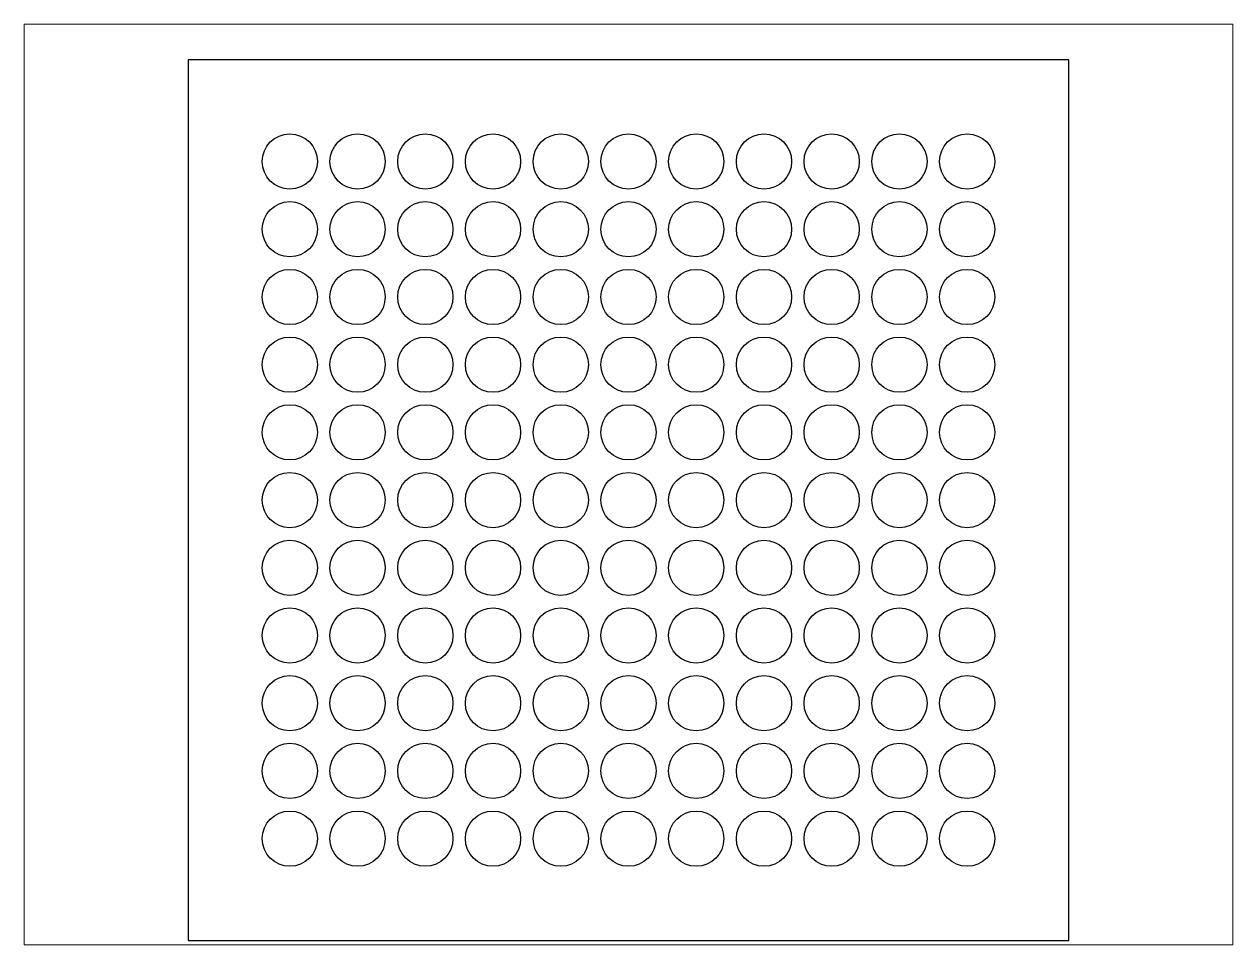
# Paper-space layout 'Layout1' of a CAD drawing. Header units: centimetres. Extents: x 1.05 to 9.45, y 0.8 to 7.2.
# The model-space entities are those that its viewports show. They can reach past a viewport. Long polylines and large blocks are cut down to what shows.
import ezdxf

# ---------------------------------------------------------------- set-up
doc = ezdxf.new("R2010")
doc.units = ezdxf.units.CM
doc.header["$MEASUREMENT"] = 0

# ---------------------------------------------------------------- blocks, each defined once
blk = doc.blocks.new('*U23')
blk.add_circle((0.121, 0.192), 0.677)
blk = doc.blocks.new('*U24')
at = {"color": 0, "linetype": 'ByBlock', "lineweight": -2, "transparency": 16777216}
for p in [(0, 16.6), (1.66, 16.6), (3.32, 16.6), (4.98, 16.6), (6.64, 16.6), (8.3, 16.6), (9.96, 16.6), (11.62, 16.6), (13.28, 16.6), (14.94, 16.6), (16.6, 16.6), (0, 14.94), (1.66, 14.94), (3.32, 14.94), (4.98, 14.94), (6.64, 14.94), (8.3, 14.94), (9.96, 14.94), (11.62, 14.94), (13.28, 14.94), (14.94, 14.94), (16.6, 14.94), (0, 13.28), (1.66, 13.28), (3.32, 13.28), (4.98, 13.28), (6.64, 13.28), (8.3, 13.28), (9.96, 13.28), (11.62, 13.28), (13.28, 13.28), (14.94, 13.28), (16.6, 13.28), (0, 11.62), (1.66, 11.62), (3.32, 11.62), (4.98, 11.62), (6.64, 11.62), (8.3, 11.62), (9.96, 11.62), (11.62, 11.62), (13.28, 11.62), (14.94, 11.62), (16.6, 11.62), (0, 9.96), (1.66, 9.96), (3.32, 9.96), (4.98, 9.96), (6.64, 9.96), (8.3, 9.96), (9.96, 9.96), (11.62, 9.96), (13.28, 9.96), (14.94, 9.96), (16.6, 9.96), (0, 8.3), (1.66, 8.3), (3.32, 8.3), (4.98, 8.3), (6.64, 8.3), (8.3, 8.3), (9.96, 8.3), (11.62, 8.3), (13.28, 8.3), (14.94, 8.3), (16.6, 8.3), (0, 6.64), (1.66, 6.64), (3.32, 6.64), (4.98, 6.64), (6.64, 6.64), (8.3, 6.64), (9.96, 6.64), (11.62, 6.64), (13.28, 6.64), (14.94, 6.64), (16.6, 6.64), (0, 4.98), (1.66, 4.98), (3.32, 4.98), (4.98, 4.98), (6.64, 4.98), (8.3, 4.98), (9.96, 4.98), (11.62, 4.98), (13.28, 4.98), (14.94, 4.98), (16.6, 4.98), (0, 3.32), (1.66, 3.32), (3.32, 3.32), (4.98, 3.32), (6.64, 3.32), (8.3, 3.32), (9.96, 3.32), (11.62, 3.32), (13.28, 3.32), (14.94, 3.32), (16.6, 3.32), (0, 1.66), (1.66, 1.66), (3.32, 1.66), (4.98, 1.66), (6.64, 1.66), (8.3, 1.66), (9.96, 1.66), (11.62, 1.66), (13.28, 1.66), (14.94, 1.66), (16.6, 1.66), (0, 0), (1.66, 0), (3.32, 0), (4.98, 0), (6.64, 0), (8.3, 0), (9.96, 0), (11.62, 0), (13.28, 0), (14.94, 0), (16.6, 0)]:
    blk.add_blockref('*U23', p, dxfattribs=at)

msp = doc.modelspace()

# ---------------------------------------------------------------- linework, layer by layer
msp.add_lwpolyline([(0, 0), (21.59, 0), (21.59, 21.59), (0, 21.59)], close=True)

# ---------------------------------------------------------------- block references
msp.add_blockref('*U24', (2.374, 2.304))

psp = doc.layouts.get("Layout1")

# ---------------------------------------------------------------- viewports
at = {"layer": '0', "view_target_point": (16.1854, 2.6794)}
psp.add_viewport(center=(5.25, 4), size=(8.4, 6.4), view_center_point=(-5.3904, 8.4988), view_height=22.570114, dxfattribs=at)

doc.saveas('drawing.dxf')
